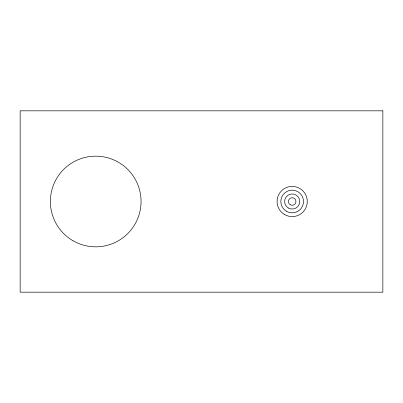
<?xml version="1.0" encoding="UTF-8"?>
<svg xmlns="http://www.w3.org/2000/svg" width="403" height="403" viewBox="0 0 403 403"><rect width="100%" height="100%" fill="white"/><g stroke="black" fill="none" stroke-linecap="round" stroke-linejoin="round"><path stroke-width="0.6" d="M382.85 110.825L20.15 110.825L20.15 292.175L382.85 292.175L382.85 110.825M73.044 240.762A45.338 45.338 0 0 0 141.05 201.5A45.338 45.338 0 0 0 73.044 162.238A45.338 45.338 0 0 0 73.044 240.762M290.286 204.774A3.778 3.778 0 0 0 295.953 201.5A3.778 3.778 0 0 0 290.286 198.226A3.778 3.778 0 0 0 290.286 204.774M288.397 208.044A7.556 7.556 0 0 0 299.731 201.5A7.556 7.556 0 0 0 288.397 194.956A7.556 7.556 0 0 0 288.397 208.044M286.508 211.318A11.334 11.334 0 0 0 303.509 201.5A11.334 11.334 0 0 0 286.508 191.682A11.334 11.334 0 0 0 286.508 211.318M284.619 214.587A15.113 15.113 0 0 0 307.288 201.5A15.113 15.113 0 0 0 284.619 188.413A15.113 15.113 0 0 0 284.619 214.587"/></g></svg>
